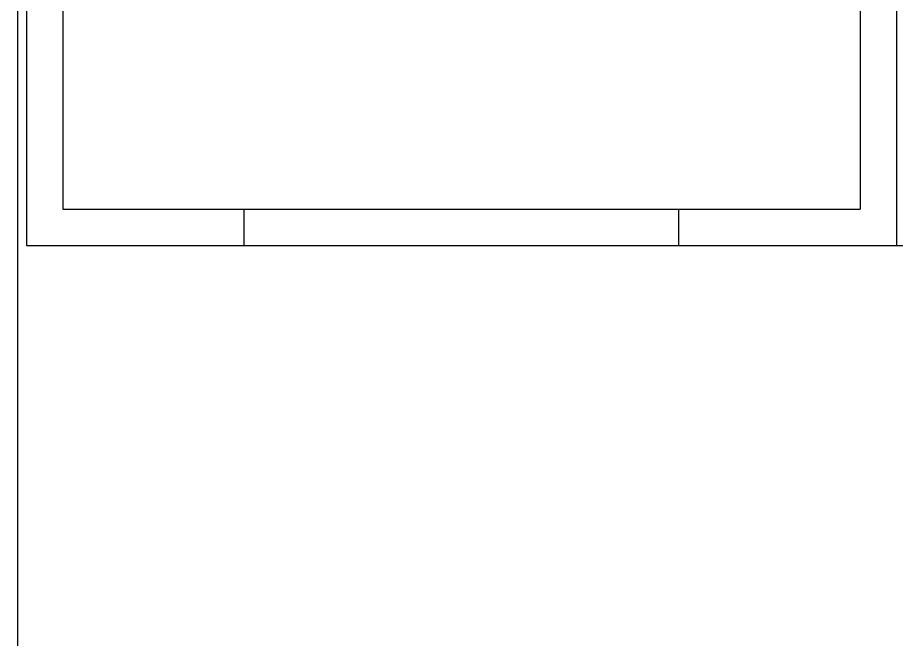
# Model space of a CAD drawing. Extents: x 338 to 7662, y 1527 to 4803.
# Drawn here: x 3755.5 to 3779.75, y 3124.38 to 3141.53 of the extents above; entities that cross this region are included whole.
import ezdxf

# ---------------------------------------------------------------- set-up
doc = ezdxf.new("R2010")
doc.units = 0
doc.header["$LTSCALE"] = 96
doc.header["$MEASUREMENT"] = 0
for name, color, linetype in [('A-FLOR-CASE', 3, 'CONTINUOUS'), ('A-FLOR-PFIX', 2, 'CONTINUOUS'), ('A-WALL-FULL', 6, 'CONTINUOUS')]:
    doc.layers.add(name, color=color, linetype=linetype)

msp = doc.modelspace()

# ---------------------------------------------------------------- linework, layer by layer
at = {"layer": 'A-FLOR-CASE'}
msp.add_line((3779.75, 3135.25), (3813.75, 3135.25), dxfattribs=at)
at = {"layer": 'A-FLOR-PFIX'}
for p, q in [((3755.75, 3159.25), (3755.75, 3135.25)), ((3779.75, 3159.25), (3779.75, 3135.25)), ((3779.75, 3159.25), (3779.75, 3135.25)), ((3756.75, 3158.25), (3756.75, 3136.25)), ((3778.75, 3158.25), (3778.75, 3136.25)), ((3756.75, 3136.25), (3778.75, 3136.25)), ((3761.75, 3135.25), (3761.75, 3136.25)), ((3773.75, 3135.25), (3773.75, 3136.25)), ((3755.75, 3135.25), (3779.75, 3135.25))]:
    msp.add_line(p, q, dxfattribs=at)
at = {"layer": 'A-WALL-FULL'}
msp.add_line((3755.5, 3159.25), (3755.5, 3087.25), dxfattribs=at)

doc.saveas('drawing.dxf')
